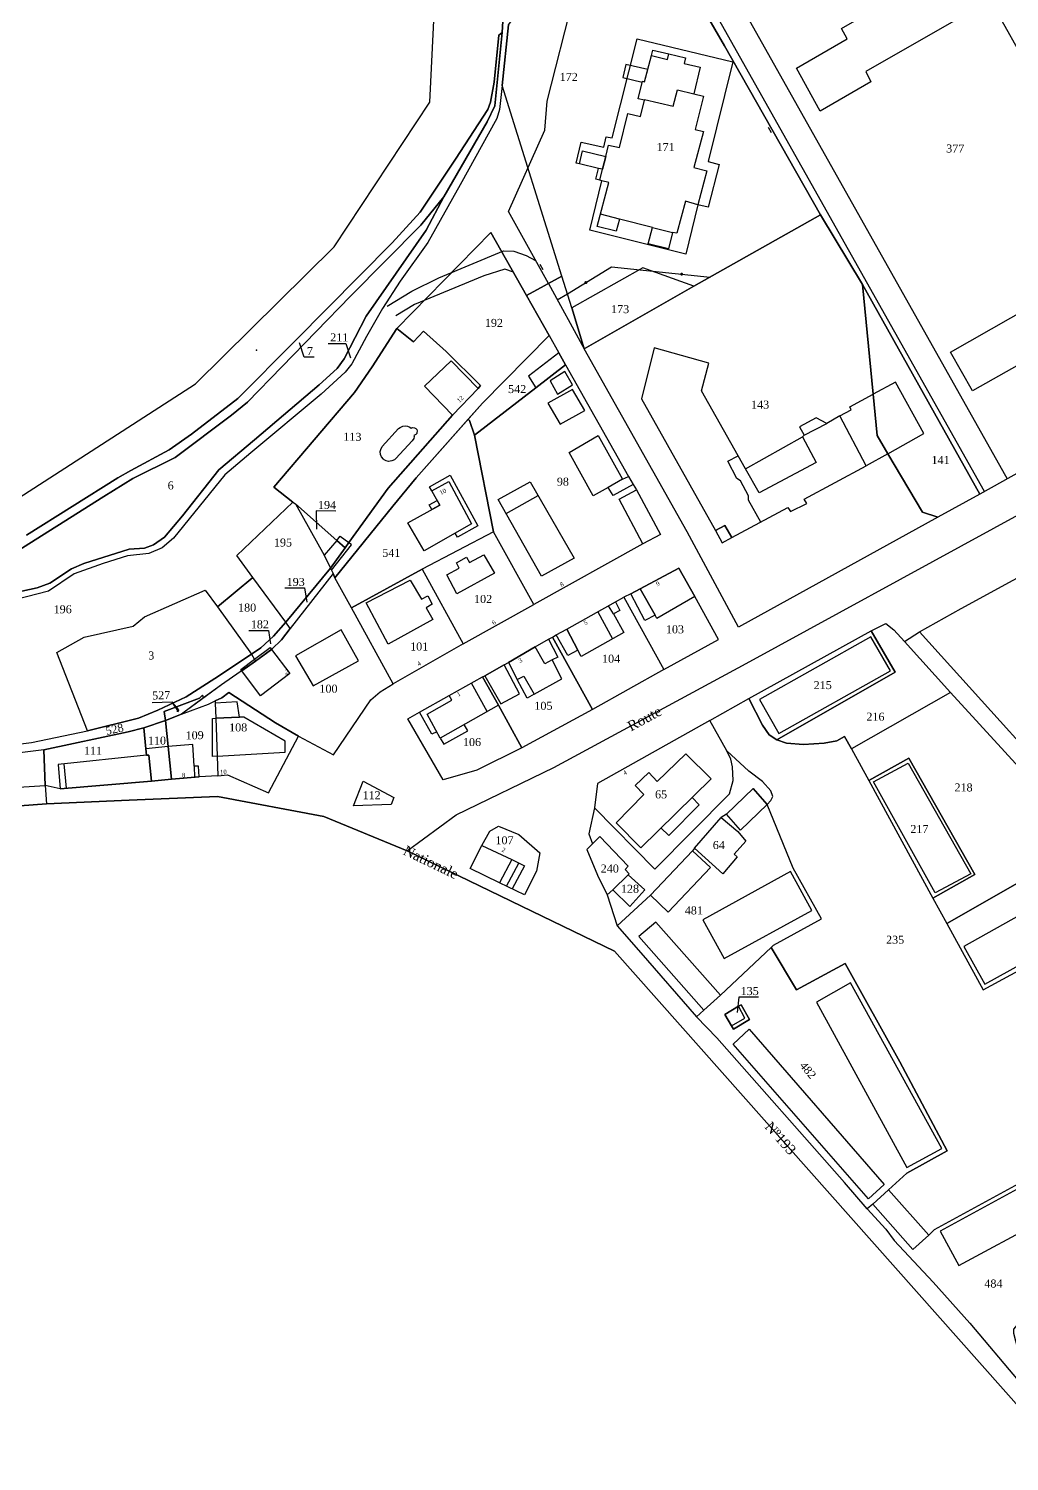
# Model space of a CAD drawing. Extents: x 1207496 to 1208323, y 6152740 to 6153721.
# Drawn here: x 1207629.3 to 1207874.5, y 6153068.9 to 6153427.1 of the extents above; entities that cross this region are included whole.
import ezdxf

# ---------------------------------------------------------------- set-up
doc = ezdxf.new("R2010")
doc.units = 0
doc.linetypes.add('CONTINU', pattern=[0])
doc.layers.get('0').update_dxf_attribs({"linetype": 'CONTINU'})
for name, color, linetype in [('1FLECHEFL', 7, 'CONTINU'), ('1LIEUDIT', 7, 'CONTINU'), ('1PARCELLE', 7, 'CONTINU'), ('1SECTION', 7, 'CONTINU'), ('1SUBDSECT', 7, 'CONTINU'), ('1TRONFLUV', 7, 'CONTINU'), ('1TROUPARCELLE', 7, 'CONTINU'), ('1ZONCOMM', 7, 'CONTINU'), ('3BATIDUR', 7, 'CONTINU'), ('3BATILEGER', 7, 'CONTINU'), ('3CHEMIN', 7, 'CONTINU'), ('3CLOTMI', 7, 'CONTINU'), ('3FISCLINE', 7, 'CONTINUOUS'), ('3FLECHEPAR', 7, 'CONTINU'), ('3MURNONMI', 7, 'CONTINU'), ('3NUMVOIE', 7, 'CONTINU'), ('3PARCELLETEX', 7, 'CONTINU'), ('3PISCINE', 7, 'CONTINUOUS'), ('3SENTIER', 7, 'CONTINU'), ('3ZONCOMMTEX', 7, 'CONTINU')]:
    doc.layers.add(name, color=color, linetype=linetype)
doc.styles.get("Standard").update_dxf_attribs({"font": 'Times New Roman'})

# ---------------------------------------------------------------- blocks, each defined once
blk = doc.blocks.new('FLECHRU1')
blk.add_point((0, 0))
blk = doc.blocks.new('MURNOMI')
blk.add_line((-0.75, 0.5), (0.75, 0.5))
blk = doc.blocks.new('CLOTMI')
at = {"const_width": 0.38}
blk.add_lwpolyline([(-0.19, 0, 1), (0.19, 0, 1)], format="xyb", close=True, dxfattribs=at)

msp = doc.modelspace()

# ---------------------------------------------------------------- linework, layer by layer
at = {"layer": '1LIEUDIT'}
for points in [[(1207625.41, 6153308.83), (1207671.05, 6153338.24), (1207705.73, 6153372.5), (1207729.61, 6153408.69), (1207735.05, 6153519.08)], [(1207798.49, 6153431.11), (1207803.28, 6153422.78), (1207827.27, 6153380.56), (1207795.65, 6153362.69), (1207768.19, 6153347.01), (1207765.14, 6153357.31), (1207762.63, 6153365.18), (1207753.81, 6153360.35), (1207759.49, 6153350.35), (1207742.75, 6153333.46), (1207726.24, 6153314.75), (1207720.41, 6153307.67), (1207705.89, 6153289.8), (1207705.41, 6153290.88), (1207694.7, 6153277.12), (1207692.55, 6153274.31), (1207690.13, 6153271.95), (1207686.06, 6153268.94), (1207677.49, 6153263.04), (1207667.5, 6153255.67), (1207663.51, 6153254.11), (1207658.13, 6153252.29), (1207654.2, 6153251.27), (1207633.1, 6153246.77), (1207633.44, 6153237.9), (1207633.79, 6153233.28), (1207562.71, 6153227.98)], [(1207798.49, 6153431.11), (1207803.28, 6153422.78), (1207827.27, 6153380.56), (1207795.65, 6153362.69), (1207768.19, 6153347.01), (1207765.14, 6153357.31), (1207762.63, 6153365.18), (1207753.81, 6153360.35), (1207759.49, 6153350.35), (1207742.75, 6153333.46), (1207726.24, 6153314.75), (1207720.41, 6153307.67), (1207705.89, 6153289.8), (1207705.41, 6153290.88), (1207694.7, 6153277.12), (1207692.55, 6153274.31), (1207690.13, 6153271.95), (1207686.06, 6153268.94), (1207677.49, 6153263.04), (1207667.5, 6153255.67), (1207663.51, 6153254.11), (1207658.13, 6153252.29), (1207654.2, 6153251.27), (1207633.1, 6153246.77), (1207633.44, 6153237.9), (1207633.79, 6153233.28), (1207654.48, 6153234.2), (1207676.51, 6153235.16), (1207703.09, 6153230.14), (1207723.94, 6153221.54), (1207775.81, 6153196.44), (1207878.24, 6153081.04)]]:
    msp.add_lwpolyline(points, dxfattribs=at)
at = {"layer": '1PARCELLE'}
for points in [[(1207801.03, 6153432.57), (1207871.32, 6153472.1), (1207874.55, 6153466.43), (1207915.5, 6153394.27), (1207940.05, 6153351.5), (1207928.91, 6153345.23), (1207927.25, 6153343.82), (1207916.49, 6153338.29), (1207867.15, 6153310.73), (1207837.82, 6153363.09), (1207827.27, 6153380.56), (1207803.28, 6153422.78), (1207798.49, 6153431.11), (1207801.03, 6153432.57)], [(1207762.63, 6153365.18), (1207747.68, 6153412.87), (1207749.28, 6153428.02), (1207759.25, 6153440.9), (1207781.05, 6153469.32), (1207801.03, 6153432.57), (1207798.49, 6153431.11), (1207803.28, 6153422.78), (1207827.27, 6153380.56), (1207795.65, 6153362.69), (1207782.89, 6153367.24), (1207765.14, 6153357.31), (1207762.63, 6153365.18)], [(1207781.49, 6153424.56), (1207805.35, 6153418.78), (1207799.23, 6153393.82), (1207801.99, 6153393.14), (1207799.24, 6153382.44), (1207796.63, 6153383.05), (1207793.61, 6153370.71), (1207769.61, 6153376.66), (1207772.6, 6153389.06), (1207772.13, 6153389.19), (1207771.1, 6153389.41), (1207771.77, 6153392.15), (1207767.05, 6153393.27), (1207766.24, 6153393.47), (1207767.5, 6153398.73), (1207773.11, 6153397.45), (1207773.75, 6153400), (1207775.19, 6153399.76), (1207781.49, 6153424.56)], [(1207795.65, 6153362.69), (1207827.27, 6153380.56), (1207837.82, 6153363.09), (1207840.46, 6153335.69), (1207841.45, 6153325.38), (1207844.17, 6153320.81), (1207852.8, 6153306.24), (1207856.62, 6153304.98), (1207806.81, 6153277.43), (1207793.95, 6153301.26), (1207768.19, 6153347.01), (1207795.65, 6153362.69)], [(1207704.76, 6153292.24), (1207705, 6153291.72), (1207705.41, 6153290.88), (1207705.89, 6153289.8), (1207720.41, 6153307.67), (1207726.24, 6153314.75), (1207739.21, 6153329.46), (1207742.75, 6153333.46), (1207759.49, 6153350.35), (1207753.81, 6153360.35), (1207744.89, 6153376.14), (1207721.35, 6153352.12), (1207725.54, 6153348.78), (1207728.03, 6153351.41), (1207733.69, 6153346.36), (1207742.29, 6153337.89), (1207741.68, 6153337.13), (1207735.33, 6153330.44), (1207719.2, 6153312.23), (1207709.34, 6153298.58), (1207708.42, 6153297.31), (1207704.76, 6153292.24)], [(1207795.65, 6153362.69), (1207782.89, 6153367.24), (1207765.14, 6153357.31), (1207768.19, 6153347.01), (1207795.65, 6153362.69)], [(1207837.82, 6153363.09), (1207867.15, 6153310.73), (1207856.62, 6153304.98), (1207852.8, 6153306.24), (1207844.17, 6153320.81), (1207841.45, 6153325.38), (1207840.46, 6153335.69), (1207837.82, 6153363.09)], [(1207695.39, 6153308.71), (1207696.05, 6153308.25), (1207706.35, 6153299.14), (1207708.42, 6153297.31), (1207709.34, 6153298.58), (1207719.2, 6153312.23), (1207735.33, 6153330.44), (1207741.68, 6153337.13), (1207742.29, 6153337.89), (1207733.69, 6153346.36), (1207728.03, 6153351.41), (1207725.54, 6153348.78), (1207721.35, 6153352.12), (1207715.23, 6153342.5), (1207710.75, 6153336.1), (1207690.63, 6153312.45), (1207695.39, 6153308.71)], [(1207739.21, 6153329.46), (1207742.75, 6153333.46), (1207759.49, 6153350.35), (1207761.89, 6153346.07), (1207763.56, 6153343.07), (1207756.14, 6153337.28), (1207740.81, 6153325.42), (1207739.58, 6153329.13), (1207739.21, 6153329.46)], [(1207745.54, 6153301.3), (1207740.81, 6153325.42), (1207756.14, 6153337.28), (1207763.56, 6153343.07), (1207779.3, 6153315.13), (1207780.46, 6153313.14), (1207781.27, 6153311.74), (1207787.31, 6153300.65), (1207782.86, 6153298.29), (1207755.59, 6153283.14), (1207745.54, 6153301.3)], [(1207705.89, 6153289.8), (1207720.41, 6153307.67), (1207726.24, 6153314.75), (1207739.21, 6153329.46), (1207739.58, 6153329.13), (1207740.81, 6153325.42), (1207745.54, 6153301.3), (1207727.74, 6153291.91), (1207710.04, 6153282.31), (1207705.89, 6153289.8)], [(1207693.62, 6153278.67), (1207685.34, 6153289.88), (1207681.38, 6153295.33), (1207695.39, 6153308.71), (1207696.05, 6153308.25), (1207703.2, 6153295.45), (1207704.76, 6153292.24), (1207693.62, 6153278.67)], [(1207696.05, 6153308.25), (1207703.2, 6153295.45), (1207704.76, 6153292.24), (1207708.42, 6153297.31), (1207706.35, 6153299.14), (1207696.05, 6153308.25)], [(1207963.66, 6153192.35), (1207940.11, 6153179.25), (1207897.83, 6153225.59), (1207852.02, 6153276.32), (1207862.48, 6153282.15), (1207902.42, 6153303.83), (1207903.43, 6153302.03), (1207904.96, 6153299.23), (1207912.05, 6153286.24), (1207917.33, 6153276.57), (1207922.45, 6153267.2), (1207926.67, 6153259.43), (1207930.84, 6153251.91), (1207945.23, 6153225.89), (1207963.66, 6153192.35)], [(1207745.54, 6153301.3), (1207727.74, 6153291.91), (1207737.96, 6153273.3), (1207755.59, 6153283.14), (1207745.54, 6153301.3)], [(1207686.06, 6153268.94), (1207677.49, 6153263.04), (1207673.04, 6153259.76), (1207667.5, 6153255.67), (1207674.3, 6153258.2), (1207675.94, 6153259), (1207677.62, 6153259.82), (1207679.4, 6153261.09), (1207691, 6153253.54), (1207696.75, 6153250.2), (1207705.57, 6153245.53), (1207714.91, 6153259.25), (1207717.18, 6153261.26), (1207720.42, 6153263.3), (1207710.04, 6153282.31), (1207705.89, 6153289.8), (1207705.41, 6153290.88), (1207694.7, 6153277.12), (1207692.55, 6153274.31), (1207690.13, 6153271.95), (1207686.06, 6153268.94)], [(1207693.62, 6153278.67), (1207685.34, 6153289.88), (1207676.51, 6153282.5), (1207685.04, 6153270.74), (1207687.4, 6153272.32), (1207690.57, 6153275.16), (1207693.62, 6153278.67)], [(1207693.62, 6153278.67), (1207704.76, 6153292.24), (1207705, 6153291.72), (1207705.41, 6153290.88), (1207694.7, 6153277.12), (1207693.62, 6153278.67)], [(1207710.04, 6153282.31), (1207727.74, 6153291.91), (1207737.96, 6153273.3), (1207720.42, 6153263.3), (1207710.04, 6153282.31)], [(1207778.16, 6153284.92), (1207788.1, 6153266.85), (1207801.8, 6153274.4), (1207795.91, 6153285.09), (1207791.91, 6153292.24), (1207782.21, 6153287.07), (1207779.84, 6153285.8), (1207778.16, 6153284.92)], [(1207644.04, 6153251.56), (1207636.35, 6153271.12), (1207643.2, 6153274.94), (1207655.44, 6153277.71), (1207658.29, 6153280.03), (1207673.48, 6153286.74), (1207676.51, 6153282.5), (1207685.04, 6153270.74), (1207675.88, 6153264.58), (1207668.69, 6153260.07), (1207661.62, 6153256.7), (1207656.76, 6153254.67), (1207644.04, 6153251.56)], [(1207770.32, 6153256.86), (1207760.31, 6153274.98), (1207761.23, 6153275.5), (1207763.87, 6153276.98), (1207776.01, 6153283.77), (1207778.16, 6153284.92), (1207788.1, 6153266.85), (1207770.32, 6153256.86)], [(1207693.62, 6153278.67), (1207690.57, 6153275.16), (1207687.4, 6153272.32), (1207685.04, 6153270.74), (1207686.06, 6153268.94), (1207690.13, 6153271.95), (1207692.55, 6153274.31), (1207694.7, 6153277.12), (1207693.62, 6153278.67)], [(1207752.64, 6153247.3), (1207746.75, 6153257.94), (1207742.83, 6153265.05), (1207743.4, 6153265.3), (1207748.2, 6153268.03), (1207749.25, 6153268.63), (1207755.96, 6153272.5), (1207759.28, 6153274.41), (1207760.31, 6153274.98), (1207770.32, 6153256.86), (1207752.64, 6153247.3)], [(1207839.97, 6153276.57), (1207846.01, 6153266.21), (1207816.4, 6153249.3), (1207814.49, 6153250.51), (1207812.8, 6153252.91), (1207809.38, 6153259.65), (1207839.97, 6153276.57)], [(1207859.77, 6153261.12), (1207835.04, 6153247.01), (1207833.29, 6153250.15), (1207831.37, 6153249.02), (1207828.21, 6153248.49), (1207823.08, 6153248.14), (1207818.83, 6153248.49), (1207816.4, 6153249.3), (1207846.01, 6153266.21), (1207839.97, 6153276.57), (1207843.61, 6153278.37), (1207845.61, 6153276.77), (1207848.34, 6153273.9), (1207859.77, 6153261.12)], [(1207974.03, 6153150.21), (1207962.9, 6153170.89), (1207946.92, 6153166.09), (1207936.14, 6153178.27), (1207909.16, 6153207.49), (1207894.22, 6153223.55), (1207859.77, 6153261.12), (1207848.34, 6153273.9), (1207852.02, 6153276.32), (1207897.83, 6153225.59), (1207940.11, 6153179.25), (1207944.34, 6153175), (1207946.65, 6153173.25), (1207948.81, 6153172.55), (1207950.31, 6153172.58), (1207962.42, 6153176.89), (1207971.65, 6153175.39), (1207993.67, 6153186.29), (1208017.52, 6153198.54), (1208030.05, 6153177.71), (1208013.26, 6153164.67), (1207996.27, 6153153.5), (1207977.3, 6153143.8), (1207974.03, 6153150.21)], [(1207577.23, 6153242.67), (1207582.37, 6153242.97), (1207607.03, 6153245.78), (1207630.01, 6153248.65), (1207644.04, 6153251.56), (1207656.76, 6153254.67), (1207661.62, 6153256.7), (1207668.69, 6153260.07), (1207675.88, 6153264.58), (1207685.04, 6153270.74), (1207686.06, 6153268.94), (1207677.49, 6153263.04), (1207673.04, 6153259.76), (1207672.77, 6153260.45), (1207672.02, 6153259.73), (1207663.19, 6153256.39), (1207663.51, 6153254.11), (1207658.13, 6153252.29), (1207654.2, 6153251.27), (1207633.1, 6153246.77), (1207609.07, 6153243.78), (1207585.35, 6153241.25), (1207577.26, 6153241.17), (1207577.23, 6153242.67)], [(1207752.64, 6153247.3), (1207741.39, 6153241.69), (1207732.99, 6153239.26), (1207724.12, 6153254.55), (1207727.04, 6153256.2), (1207734.46, 6153260.34), (1207742.83, 6153265.05), (1207746.75, 6153257.94), (1207752.64, 6153247.3)], [(1207696.75, 6153250.2), (1207691, 6153253.54), (1207679.4, 6153261.09), (1207677.62, 6153259.82), (1207675.94, 6153259), (1207675.96, 6153258.47), (1207676.09, 6153254.67), (1207676.41, 6153245.2), (1207676.58, 6153240.32), (1207679.02, 6153240.5), (1207689.25, 6153236.05), (1207696.75, 6153250.2)], [(1207858.89, 6153203.37), (1207894.22, 6153223.55), (1207859.77, 6153261.12), (1207835.04, 6153247.01), (1207839.35, 6153239.15), (1207849.4, 6153244.7), (1207865.91, 6153215.59), (1207855.42, 6153209.7), (1207858.89, 6153203.37)], [(1207673.04, 6153259.76), (1207667.5, 6153255.67), (1207663.51, 6153254.11), (1207663.19, 6153256.39), (1207672.02, 6153259.73), (1207672.77, 6153260.45), (1207673.04, 6153259.76)], [(1207663.51, 6153254.11), (1207667.5, 6153255.67), (1207674.3, 6153258.2), (1207675.94, 6153259), (1207675.96, 6153258.47), (1207676.09, 6153254.67), (1207676.41, 6153245.2), (1207676.58, 6153240.32), (1207671.91, 6153240.01), (1207664.99, 6153239.42), (1207664.16, 6153247.58), (1207663.51, 6153254.11)], [(1207658.13, 6153252.29), (1207663.51, 6153254.11), (1207664.16, 6153247.58), (1207664.99, 6153239.42), (1207660.02, 6153238.99), (1207659.38, 6153245.48), (1207658.77, 6153245.42), (1207658.63, 6153247.07), (1207658.13, 6153252.29)], [(1207803.87, 6153246.55), (1207799.62, 6153254.09), (1207771.57, 6153238.41), (1207770.8, 6153232.3), (1207785.89, 6153216.92), (1207804.57, 6153235.76), (1207805.49, 6153239.14), (1207805.32, 6153242.52), (1207804.87, 6153244.47), (1207803.87, 6153246.55)], [(1207633.44, 6153237.9), (1207633.1, 6153246.77), (1207654.2, 6153251.27), (1207658.13, 6153252.29), (1207658.63, 6153247.07), (1207658.77, 6153245.42), (1207659.38, 6153245.48), (1207660.02, 6153238.99), (1207637.21, 6153237.04), (1207633.44, 6153237.9)], [(1207855.42, 6153209.7), (1207865.91, 6153215.59), (1207849.4, 6153244.7), (1207839.35, 6153239.15), (1207855.42, 6153209.7)], [(1207719.92, 6153233.08), (1207710.57, 6153232.82), (1207712.99, 6153238.96), (1207720.62, 6153234.84), (1207719.92, 6153233.08)], [(1207814.93, 6153197.4), (1207815.56, 6153197.99), (1207827.54, 6153204.55), (1207820.45, 6153217.24), (1207813.97, 6153233.11), (1207810.49, 6153237.08), (1207803.83, 6153230.67), (1207802.5, 6153229.9), (1207806.67, 6153226.38), (1207808.65, 6153223.94), (1207805.75, 6153220.68), (1207806.5, 6153220), (1207802.86, 6153215.81), (1207795.83, 6153222.24), (1207795.27, 6153221.57), (1207784.76, 6153210.46), (1207776.47, 6153202.82), (1207782.36, 6153196.07), (1207796.27, 6153180.02), (1207798.17, 6153181.74), (1207802.26, 6153185.49), (1207814.93, 6153197.4)], [(1207802.5, 6153229.9), (1207806.67, 6153226.38), (1207808.65, 6153223.94), (1207805.75, 6153220.68), (1207806.5, 6153220), (1207802.86, 6153215.81), (1207795.83, 6153222.24), (1207802.5, 6153229.9)], [(1207747.01, 6153213.56), (1207739.74, 6153217.08), (1207742.62, 6153222.83), (1207744.61, 6153226.45), (1207746.78, 6153227.7), (1207751.85, 6153225.66), (1207757.12, 6153221.01), (1207756.28, 6153216.42), (1207753.28, 6153210.53), (1207747.01, 6153213.56)], [(1207775.35, 6153211.8), (1207779.21, 6153215.57), (1207779.46, 6153215.8), (1207778.44, 6153216.91), (1207779.17, 6153217.67), (1207772.13, 6153225.16), (1207768.88, 6153221.88), (1207771.52, 6153215.48), (1207773.96, 6153210.51), (1207775.35, 6153211.8)], [(1207858.89, 6153203.37), (1207867.97, 6153186.75), (1207881.81, 6153194.27), (1207882.72, 6153192.69), (1207909.16, 6153207.49), (1207894.22, 6153223.55), (1207858.89, 6153203.37)], [(1207775.35, 6153211.8), (1207779.64, 6153207.63), (1207783.35, 6153211.75), (1207779.21, 6153215.57), (1207775.35, 6153211.8)], [(1207833.3, 6153138.65), (1207801.35, 6153174.78), (1207796.27, 6153180.02), (1207798.17, 6153181.74), (1207802.26, 6153185.49), (1207814.93, 6153197.4), (1207821.3, 6153186.76), (1207833.5, 6153193.34), (1207847.13, 6153168.79), (1207858.99, 6153146.58), (1207848.89, 6153140.99), (1207844.33, 6153136.78), (1207840.36, 6153133.23), (1207839.01, 6153132.05), (1207833.3, 6153138.65)], [(1207806.82, 6153182.73), (1207803.38, 6153180.66), (1207805.09, 6153177.78), (1207805.57, 6153176.98), (1207809.55, 6153179.39), (1207807.43, 6153183.07), (1207806.82, 6153182.73)], [(1207907.84, 6153134.02), (1207898.83, 6153150.25), (1207855.76, 6153126.82), (1207854.37, 6153125.5), (1207850.43, 6153121.85), (1207840.36, 6153133.23), (1207839.01, 6153132.05), (1207843.61, 6153126.93), (1207845.69, 6153124.13), (1207855.5, 6153113.67), (1207864.64, 6153103.44), (1207876.69, 6153089.11), (1207879.46, 6153086.2), (1207875.61, 6153100.84), (1207875.65, 6153101.96), (1207879.35, 6153106.26), (1207901.01, 6153130.67), (1207903, 6153131.85), (1207906.11, 6153132.93), (1207907.84, 6153134.02)]]:
    msp.add_lwpolyline(points, close=True, dxfattribs=at)
for points in [[(1207627.58, 6153286.42), (1207631.44, 6153287.25), (1207634.59, 6153288.45), (1207640.05, 6153292.04), (1207643.11, 6153293.33), (1207654.43, 6153296.91), (1207658.27, 6153297.18), (1207660.53, 6153298), (1207663.26, 6153299.94), (1207667.79, 6153305.32), (1207676.87, 6153316.75), (1207685.8, 6153324.31), (1207701.92, 6153338.07), (1207706.42, 6153342.15), (1207708.23, 6153344.55), (1207713.7, 6153355.17), (1207728.67, 6153376.69), (1207733.08, 6153385.03), (1207743.99, 6153403.74), (1207745.88, 6153407.74), (1207747.67, 6153426.12), (1207747.94, 6153430.37)], [(1207628.74, 6153300.45), (1207651.65, 6153314.79), (1207654.89, 6153316.6), (1207664.44, 6153321.81), (1207670.01, 6153325.66), (1207681.6, 6153334.61), (1207695.9, 6153348.97), (1207720.18, 6153373.54), (1207727.22, 6153381.22), (1207736.08, 6153394.42), (1207744.11, 6153406.86), (1207744.78, 6153408.73), (1207745.74, 6153413.71), (1207746.87, 6153425.46), (1207747.67, 6153426.12), (1207747.67, 6153426.12), (1207745.88, 6153407.74), (1207743.99, 6153403.74), (1207733.08, 6153385.03), (1207727.33, 6153377.97), (1207709.82, 6153360.21), (1207684.06, 6153333.68), (1207680.07, 6153330.48), (1207665.91, 6153319.9), (1207655.4, 6153314.64), (1207648.11, 6153310.12), (1207612.75, 6153287.86)], [(1207749.28, 6153428.02), (1207747.68, 6153412.87), (1207747.01, 6153406.85), (1207746.36, 6153404.57), (1207737.21, 6153388.01), (1207729.16, 6153373.64), (1207722.17, 6153363.95), (1207717.79, 6153357.14), (1207713.78, 6153350.15), (1207710.1, 6153343.24), (1207708.47, 6153341.16), (1207702.45, 6153335.71), (1207684.87, 6153321.07), (1207678.38, 6153315.53), (1207665.49, 6153299.69), (1207662.7, 6153297.32), (1207659.4, 6153295.84), (1207654, 6153295.28), (1207647.95, 6153293.35), (1207640.66, 6153290.76), (1207634.27, 6153286.43), (1207620.28, 6153282.88)], [(1207607.03, 6153245.78), (1207630.01, 6153248.65), (1207644.04, 6153251.56), (1207636.35, 6153271.12), (1207643.2, 6153274.94), (1207655.44, 6153277.71), (1207658.29, 6153280.03), (1207673.48, 6153286.74), (1207676.51, 6153282.5), (1207685.34, 6153289.88), (1207685.34, 6153289.88), (1207681.38, 6153295.33), (1207695.39, 6153308.71), (1207690.63, 6153312.45), (1207710.75, 6153336.1), (1207715.23, 6153342.5), (1207721.35, 6153352.12), (1207744.89, 6153376.14), (1207753.81, 6153360.35), (1207762.63, 6153365.18), (1207747.68, 6153412.87), (1207747.01, 6153406.85), (1207746.36, 6153404.57), (1207737.21, 6153388.01), (1207729.16, 6153373.64), (1207722.17, 6153363.95), (1207717.79, 6153357.14), (1207713.78, 6153350.15), (1207710.1, 6153343.24), (1207708.47, 6153341.16), (1207702.45, 6153335.71), (1207684.87, 6153321.07), (1207678.38, 6153315.53), (1207665.49, 6153299.69), (1207662.7, 6153297.32), (1207659.4, 6153295.84), (1207654, 6153295.28), (1207647.95, 6153293.35), (1207640.66, 6153290.76), (1207634.27, 6153286.43), (1207620.28, 6153282.88)], [(1207612.75, 6153287.86), (1207648.11, 6153310.12), (1207655.4, 6153314.64), (1207665.91, 6153319.9), (1207680.07, 6153330.48), (1207684.06, 6153333.68), (1207709.82, 6153360.21), (1207727.33, 6153377.97), (1207733.08, 6153385.03), (1207733.08, 6153385.03), (1207728.67, 6153376.69), (1207713.7, 6153355.17), (1207708.23, 6153344.55), (1207706.42, 6153342.15), (1207701.92, 6153338.07), (1207685.8, 6153324.31), (1207676.87, 6153316.75), (1207667.79, 6153305.32), (1207663.26, 6153299.94), (1207660.53, 6153298), (1207658.27, 6153297.18), (1207654.43, 6153296.91), (1207643.11, 6153293.33), (1207640.05, 6153292.04), (1207634.59, 6153288.45), (1207631.44, 6153287.25), (1207627.58, 6153286.42)], [(1207898.83, 6153150.25), (1207855.76, 6153126.82), (1207854.37, 6153125.5), (1207850.43, 6153121.85), (1207840.36, 6153133.23), (1207844.33, 6153136.78), (1207848.89, 6153140.99), (1207858.99, 6153146.58), (1207847.13, 6153168.79), (1207833.5, 6153193.34), (1207821.3, 6153186.76), (1207814.93, 6153197.4), (1207815.56, 6153197.99), (1207827.54, 6153204.55), (1207820.45, 6153217.24), (1207813.97, 6153233.11), (1207814.85, 6153234.15), (1207815.37, 6153235.14), (1207814.85, 6153236.55), (1207812.81, 6153238.87), (1207809.41, 6153241.47), (1207803.87, 6153246.55), (1207799.62, 6153254.09), (1207809.38, 6153259.65), (1207812.8, 6153252.91), (1207814.49, 6153250.51), (1207816.4, 6153249.3), (1207818.83, 6153248.49), (1207823.08, 6153248.14), (1207828.21, 6153248.49), (1207831.37, 6153249.02), (1207833.29, 6153250.15), (1207835.04, 6153247.01), (1207839.35, 6153239.15), (1207855.42, 6153209.7), (1207858.89, 6153203.37), (1207858.89, 6153203.37), (1207867.97, 6153186.75), (1207881.81, 6153194.27)], [(1207621.29, 6153237.12), (1207633.44, 6153237.9), (1207633.1, 6153246.77), (1207609.07, 6153243.78)]]:
    msp.add_lwpolyline(points, dxfattribs=at)
at = {"layer": '1SECTION'}
msp.add_lwpolyline([(1207878.24, 6153081.04), (1207775.81, 6153196.44), (1207723.94, 6153221.54), (1207703.09, 6153230.14), (1207676.51, 6153235.16), (1207654.48, 6153234.2), (1207633.79, 6153233.28), (1207562.71, 6153227.98), (1207543.34, 6153212.99), (1207522.76, 6153197.23), (1207510.27, 6153210.9), (1207500.24, 6153220.84), (1207495.5, 6153225.64), (1207497.33, 6153228.06), (1207532.13, 6153272.88), (1207570.35, 6153294), (1207625.41, 6153308.83), (1207671.05, 6153338.24), (1207705.73, 6153372.5), (1207729.61, 6153408.69), (1207735.05, 6153519.08)], dxfattribs=at)
at = {"layer": '1SUBDSECT'}
msp.add_lwpolyline([(1207878.24, 6153081.04), (1207775.81, 6153196.44), (1207723.94, 6153221.54), (1207703.09, 6153230.14), (1207676.51, 6153235.16), (1207654.48, 6153234.2), (1207633.79, 6153233.28), (1207562.71, 6153227.98), (1207543.34, 6153212.99), (1207522.76, 6153197.23), (1207510.27, 6153210.9), (1207500.24, 6153220.84), (1207495.5, 6153225.64), (1207497.33, 6153228.06), (1207532.13, 6153272.88), (1207570.35, 6153294), (1207625.41, 6153308.83), (1207671.05, 6153338.24), (1207705.73, 6153372.5), (1207729.61, 6153408.69), (1207735.05, 6153519.08)], dxfattribs=at)
at = {"layer": '1TRONFLUV'}
for points in [[(1207625.41, 6153308.83), (1207671.05, 6153338.24), (1207705.73, 6153372.5), (1207729.61, 6153408.69), (1207735.05, 6153519.08)], [(1207747.94, 6153430.37), (1207747.67, 6153426.12), (1207746.87, 6153425.46), (1207745.74, 6153413.71), (1207744.78, 6153408.73), (1207744.11, 6153406.86), (1207736.08, 6153394.42), (1207727.22, 6153381.22), (1207720.18, 6153373.54), (1207695.9, 6153348.97), (1207681.6, 6153334.61), (1207670.01, 6153325.66), (1207664.44, 6153321.81), (1207654.89, 6153316.6), (1207651.65, 6153314.79), (1207628.74, 6153300.45)]]:
    msp.add_lwpolyline(points, dxfattribs=at)
at = {"layer": '1TROUPARCELLE'}
for points in [[(1207769.61, 6153376.66), (1207772.6, 6153389.06), (1207772.13, 6153389.19), (1207771.1, 6153389.41), (1207771.77, 6153392.15), (1207767.05, 6153393.27), (1207766.24, 6153393.47), (1207767.5, 6153398.73), (1207773.11, 6153397.45), (1207773.75, 6153400), (1207775.19, 6153399.76), (1207781.49, 6153424.56), (1207805.35, 6153418.78), (1207799.23, 6153393.82), (1207801.99, 6153393.14), (1207799.24, 6153382.44), (1207796.63, 6153383.05), (1207793.61, 6153370.71), (1207769.61, 6153376.66)], [(1207805.09, 6153177.78), (1207803.38, 6153180.66), (1207806.82, 6153182.73), (1207807.43, 6153183.07), (1207809.55, 6153179.39), (1207805.57, 6153176.98), (1207805.09, 6153177.78)]]:
    msp.add_lwpolyline(points, close=True, dxfattribs=at)
at = {"layer": '1ZONCOMM'}
for points in [[(1207723.94, 6153221.54), (1207736.24, 6153230.5), (1207760.65, 6153242.37), (1207808.7, 6153268.35), (1208056.45, 6153403.71), (1208086.57, 6153428.3), (1208094.53, 6153460.92), (1208097.83, 6153489.62), (1208092.53, 6153550.6), (1208070.19, 6153562.95), (1208045.87, 6153604.29), (1208038.85, 6153631.72), (1208039.44, 6153653.71), (1208049.25, 6153670.8), (1208067.58, 6153679.99)], [(1207723.94, 6153221.54), (1207736.24, 6153230.5), (1207760.65, 6153242.37), (1207808.7, 6153268.35), (1208056.45, 6153403.71), (1208086.57, 6153428.3), (1208094.53, 6153460.92), (1208097.83, 6153489.62), (1208092.53, 6153550.6), (1208070.19, 6153562.95), (1208045.87, 6153604.29), (1208038.85, 6153631.72), (1208039.44, 6153653.71), (1208049.25, 6153670.8), (1208067.58, 6153679.99)], [(1207723.94, 6153221.54), (1207736.24, 6153230.5), (1207760.65, 6153242.37), (1207808.7, 6153268.35), (1208056.45, 6153403.71), (1208086.57, 6153428.3), (1208094.53, 6153460.92), (1208097.83, 6153489.62), (1208092.53, 6153550.6), (1208070.19, 6153562.95), (1208045.87, 6153604.29), (1208038.85, 6153631.72), (1208039.44, 6153653.71), (1208049.25, 6153670.8), (1208067.58, 6153679.99)], [(1207495.5, 6153225.64), (1207500.24, 6153220.84), (1207510.27, 6153210.9), (1207522.76, 6153197.23), (1207543.34, 6153212.99), (1207562.71, 6153227.98), (1207633.79, 6153233.28), (1207654.48, 6153234.2), (1207676.51, 6153235.16), (1207703.09, 6153230.14), (1207723.94, 6153221.54), (1207775.81, 6153196.44), (1207878.24, 6153081.04), (1207892.07, 6153071.29), (1207927.74, 6153071.06), (1207999.79, 6153081.63), (1208027.53, 6153080.37), (1208059.73, 6153075.78), (1208082.8, 6153068.65)], [(1207495.5, 6153225.64), (1207500.24, 6153220.84), (1207510.27, 6153210.9), (1207522.76, 6153197.23), (1207543.34, 6153212.99), (1207562.71, 6153227.98), (1207633.79, 6153233.28), (1207654.48, 6153234.2), (1207676.51, 6153235.16), (1207703.09, 6153230.14), (1207723.94, 6153221.54), (1207775.81, 6153196.44), (1207878.24, 6153081.04), (1207892.07, 6153071.29), (1207927.74, 6153071.06), (1207999.79, 6153081.63), (1208027.53, 6153080.37), (1208059.73, 6153075.78), (1208082.8, 6153068.65)], [(1207495.5, 6153225.64), (1207500.24, 6153220.84), (1207510.27, 6153210.9), (1207522.76, 6153197.23), (1207543.34, 6153212.99), (1207562.71, 6153227.98), (1207633.79, 6153233.28), (1207654.48, 6153234.2), (1207676.51, 6153235.16), (1207703.09, 6153230.14), (1207723.94, 6153221.54), (1207775.81, 6153196.44), (1207878.24, 6153081.04), (1207892.07, 6153071.29), (1207927.74, 6153071.06), (1207999.79, 6153081.63), (1208027.53, 6153080.37), (1208059.73, 6153075.78), (1208082.8, 6153068.65)], [(1207495.5, 6153225.64), (1207500.24, 6153220.84), (1207510.27, 6153210.9), (1207522.76, 6153197.23), (1207543.34, 6153212.99), (1207562.71, 6153227.98), (1207633.79, 6153233.28), (1207654.48, 6153234.2), (1207676.51, 6153235.16), (1207703.09, 6153230.14), (1207723.94, 6153221.54), (1207775.81, 6153196.44), (1207878.24, 6153081.04), (1207892.07, 6153071.29), (1207927.74, 6153071.06), (1207999.79, 6153081.63), (1208027.53, 6153080.37), (1208059.73, 6153075.78), (1208082.8, 6153068.65)], [(1207495.5, 6153225.64), (1207500.24, 6153220.84), (1207510.27, 6153210.9), (1207522.76, 6153197.23), (1207543.34, 6153212.99), (1207562.71, 6153227.98), (1207633.79, 6153233.28), (1207654.48, 6153234.2), (1207676.51, 6153235.16), (1207703.09, 6153230.14), (1207723.94, 6153221.54), (1207775.81, 6153196.44), (1207878.24, 6153081.04), (1207892.07, 6153071.29), (1207927.74, 6153071.06), (1207999.79, 6153081.63), (1208027.53, 6153080.37), (1208059.73, 6153075.78), (1208082.8, 6153068.65)], [(1207495.5, 6153225.64), (1207500.24, 6153220.84), (1207510.27, 6153210.9), (1207522.76, 6153197.23), (1207543.34, 6153212.99), (1207562.71, 6153227.98), (1207633.79, 6153233.28), (1207654.48, 6153234.2), (1207676.51, 6153235.16), (1207703.09, 6153230.14), (1207723.94, 6153221.54), (1207775.81, 6153196.44), (1207878.24, 6153081.04), (1207892.07, 6153071.29), (1207927.74, 6153071.06), (1207999.79, 6153081.63), (1208027.53, 6153080.37), (1208059.73, 6153075.78), (1208082.8, 6153068.65)]]:
    msp.add_lwpolyline(points, dxfattribs=at)
at = {"layer": '3BATIDUR'}
for points in [[(1207821.32, 6153417.19), (1207833.93, 6153424.54), (1207832.58, 6153427.14), (1207857.41, 6153441.4), (1207863.56, 6153430.62), (1207838.6, 6153416.36), (1207839.92, 6153413.78), (1207827.26, 6153406.48), (1207821.32, 6153417.19)], [(1207870.81, 6153432.32), (1207881.51, 6153438.49), (1207890.08, 6153423.44), (1207888.7, 6153422.69), (1207905.81, 6153392.56), (1207907.03, 6153393.25), (1207915.68, 6153377.93), (1207907.63, 6153373.42), (1207913.33, 6153363.63), (1207865.29, 6153336.5), (1207859.78, 6153346.17), (1207905.07, 6153371.95), (1207896.28, 6153387.36), (1207894.94, 6153386.65), (1207877.77, 6153416.6), (1207879.21, 6153417.39), (1207870.81, 6153432.32)], [(1207772.81, 6153391.91), (1207773.6, 6153395.09), (1207774.31, 6153397.97), (1207777.05, 6153397.32), (1207779.12, 6153405.85), (1207782.26, 6153405.07), (1207783.27, 6153409.18), (1207781.7, 6153409.56), (1207782.76, 6153413.92), (1207783.33, 6153413.8), (1207785.06, 6153420.35), (1207789.02, 6153419.39), (1207789.37, 6153420.79), (1207793.55, 6153419.76), (1207793.24, 6153418.4), (1207797.24, 6153417.42), (1207795.62, 6153410.76), (1207798.07, 6153410.18), (1207795.98, 6153401.85), (1207798.03, 6153401.38), (1207795.65, 6153392.4), (1207798.85, 6153391.54), (1207796.63, 6153383.05), (1207793.54, 6153383.97), (1207791.4, 6153375.93), (1207790.28, 6153376.12), (1207789.27, 6153372.05), (1207784.23, 6153373.29), (1207785.32, 6153377.4), (1207777.07, 6153379.45), (1207776.21, 6153376.46), (1207771.44, 6153377.62), (1207774.36, 6153388.63), (1207772.6, 6153389.06), (1207772.13, 6153389.19), (1207772.81, 6153391.91)], [(1207805.16, 6153299.85), (1207819.17, 6153307.34), (1207819.78, 6153306.37), (1207823.87, 6153308.4), (1207823.25, 6153309.48), (1207838.76, 6153317.76), (1207832.13, 6153330.24), (1207828.85, 6153328.39), (1207826.24, 6153329.82), (1207822.05, 6153327.54), (1207823.19, 6153325.43), (1207822.81, 6153325), (1207826.26, 6153318.64), (1207811.93, 6153311), (1207808.51, 6153317.07), (1207797.53, 6153336.55), (1207799.34, 6153343.44), (1207785.72, 6153347.29), (1207782.53, 6153334.5), (1207801.02, 6153301.63), (1207803.37, 6153302.88), (1207805.16, 6153299.85)], [(1207735.33, 6153330.44), (1207741.68, 6153337.13), (1207734.98, 6153344.04), (1207728.28, 6153337.73), (1207735.33, 6153330.44)], [(1207756.14, 6153337.28), (1207763.56, 6153343.07), (1207761.89, 6153346.07), (1207754.29, 6153340.23), (1207756.14, 6153337.28)], [(1207759.69, 6153339.05), (1207761.54, 6153335.66), (1207765.3, 6153338), (1207763.41, 6153341.36), (1207759.69, 6153339.05)], [(1207840.46, 6153335.69), (1207841.45, 6153325.38), (1207844.17, 6153320.81), (1207853.13, 6153325.87), (1207846.06, 6153338.71), (1207840.46, 6153335.69)], [(1207838.76, 6153317.76), (1207832.13, 6153330.24), (1207834.94, 6153331.8), (1207834.62, 6153332.55), (1207840.46, 6153335.69), (1207841.45, 6153325.38), (1207844.17, 6153320.81), (1207838.76, 6153317.76)], [(1207779.3, 6153315.13), (1207780.46, 6153313.14), (1207775.49, 6153310.35), (1207774.19, 6153312.4), (1207770.45, 6153310.24), (1207764.45, 6153321.15), (1207771.74, 6153325.35), (1207777.82, 6153314.41), (1207779.3, 6153315.13)], [(1207822.81, 6153325), (1207826.26, 6153318.64), (1207811.93, 6153311), (1207808.51, 6153317.07), (1207822.81, 6153325)], [(1207724.11, 6153303.54), (1207732.15, 6153307.94), (1207730.1, 6153311.52), (1207734.36, 6153313.88), (1207740.01, 6153303.31), (1207728.23, 6153296.55), (1207724.11, 6153303.54)], [(1207746.71, 6153309.36), (1207754.73, 6153313.78), (1207765.72, 6153294.67), (1207757.55, 6153290.21), (1207746.71, 6153309.36)], [(1207706.35, 6153299.14), (1207707.22, 6153300.16), (1207709.34, 6153298.58), (1207708.42, 6153297.31), (1207706.35, 6153299.14)], [(1207706.35, 6153299.14), (1207703.2, 6153295.45), (1207704.76, 6153292.24), (1207708.42, 6153297.31), (1207706.35, 6153299.14)], [(1207705, 6153291.72), (1207710.06, 6153298.05), (1207709.34, 6153298.58), (1207708.42, 6153297.31), (1207704.76, 6153292.24), (1207705, 6153291.72)], [(1207733.83, 6153290.51), (1207736.97, 6153292.19), (1207736.28, 6153293.57), (1207738.82, 6153294.94), (1207739.58, 6153293.63), (1207743.14, 6153295.52), (1207745.75, 6153290.95), (1207736.36, 6153285.79), (1207733.83, 6153290.51)], [(1207713.72, 6153283.5), (1207724.73, 6153289.24), (1207727.54, 6153284.42), (1207729.09, 6153285.27), (1207730.23, 6153283.17), (1207728.7, 6153282.31), (1207730.34, 6153279.33), (1207719.21, 6153273.17), (1207713.72, 6153283.5)], [(1207785.95, 6153280.42), (1207782.21, 6153287.07), (1207791.91, 6153292.24), (1207795.91, 6153285.09), (1207786.42, 6153279.59), (1207785.95, 6153280.42)], [(1207766.65, 6153271.68), (1207763.87, 6153276.98), (1207776.01, 6153283.77), (1207777.09, 6153281.65), (1207775.55, 6153280.75), (1207778.13, 6153276.13), (1207767.47, 6153270.13), (1207766.65, 6153271.68)], [(1207696.01, 6153270.27), (1207700.48, 6153262.77), (1207711.8, 6153269.04), (1207707.46, 6153276.76), (1207696.01, 6153270.27)], [(1207812.01, 6153259.4), (1207816.88, 6153250.89), (1207844.78, 6153266.53), (1207839.85, 6153275.05), (1207812.01, 6153259.4)], [(1207682.58, 6153266.56), (1207686.06, 6153268.94), (1207690.06, 6153271.9), (1207694.64, 6153265.83), (1207687.31, 6153260.28), (1207682.58, 6153266.56)], [(1207686.06, 6153268.94), (1207685.79, 6153269.41), (1207689.72, 6153272.36), (1207690.06, 6153271.9), (1207686.06, 6153268.94)], [(1207755.67, 6153260.68), (1207762.61, 6153264.54), (1207760.21, 6153269.26), (1207758.37, 6153268.29), (1207755.96, 6153272.5), (1207749.25, 6153268.63), (1207751.49, 6153264.39), (1207753.1, 6153265.24), (1207755.67, 6153260.68)], [(1207682.37, 6153266.84), (1207685.79, 6153269.41), (1207686.06, 6153268.94), (1207682.58, 6153266.56), (1207682.37, 6153266.84)], [(1207748.2, 6153268.03), (1207743.4, 6153265.3), (1207747.41, 6153258.25), (1207752.03, 6153260.75), (1207748.2, 6153268.03)], [(1207746.75, 6153257.94), (1207732.23, 6153249.74), (1207728.94, 6153255.73), (1207735.09, 6153259.2), (1207734.46, 6153260.34), (1207742.83, 6153265.05), (1207746.75, 6153257.94)], [(1207675.3, 6153254.64), (1207676.09, 6153254.67), (1207676.41, 6153245.2), (1207675.24, 6153245.13), (1207675.3, 6153254.64)], [(1207682.01, 6153254.93), (1207676.09, 6153254.67), (1207676.41, 6153245.2), (1207693.46, 6153246.2), (1207693.43, 6153248.91), (1207683.15, 6153254.97), (1207682.01, 6153254.93)], [(1207664.16, 6153247.58), (1207658.63, 6153247.07), (1207658.77, 6153245.42), (1207659.38, 6153245.48), (1207660.02, 6153238.99), (1207664.99, 6153239.42), (1207664.16, 6153247.58)], [(1207664.16, 6153247.58), (1207664.99, 6153239.42), (1207671.91, 6153240.01), (1207671.79, 6153242.68), (1207670.7, 6153242.69), (1207670.33, 6153248.15), (1207664.16, 6153247.58)], [(1207658.77, 6153245.42), (1207636.69, 6153243.15), (1207637.21, 6153237.04), (1207660.02, 6153238.99), (1207659.38, 6153245.48), (1207658.77, 6153245.42)], [(1207776.23, 6153228.56), (1207783.09, 6153235.58), (1207780.97, 6153237.85), (1207784.37, 6153241.12), (1207786.43, 6153238.89), (1207793.61, 6153245.78), (1207799.93, 6153239.51), (1207782.35, 6153222.3), (1207776.23, 6153228.56)], [(1207840.55, 6153238.77), (1207849.24, 6153243.46), (1207864.85, 6153215.82), (1207855.98, 6153211.04), (1207840.55, 6153238.77)], [(1207803.83, 6153230.67), (1207810.49, 6153237.08), (1207813.97, 6153233.11), (1207807.26, 6153226.71), (1207803.83, 6153230.67)], [(1207795.83, 6153222.24), (1207802.5, 6153229.9), (1207806.67, 6153226.38), (1207808.65, 6153223.94), (1207805.75, 6153220.68), (1207806.5, 6153220), (1207802.86, 6153215.81), (1207795.83, 6153222.24)], [(1207747.01, 6153213.56), (1207739.74, 6153217.08), (1207742.62, 6153222.83), (1207750.12, 6153219.36), (1207747.01, 6153213.56)], [(1207784.76, 6153210.46), (1207795.27, 6153221.57), (1207799.82, 6153217.38), (1207789.23, 6153206.19), (1207784.76, 6153210.46)], [(1207775.35, 6153211.8), (1207779.64, 6153207.63), (1207783.35, 6153211.75), (1207779.21, 6153215.57), (1207775.35, 6153211.8)], [(1207797.85, 6153204.31), (1207803.18, 6153194.58), (1207825.12, 6153206.65), (1207819.82, 6153216.41), (1207797.85, 6153204.31)], [(1207863.15, 6153197.64), (1207868.36, 6153188.21), (1207890.56, 6153200.47), (1207885.31, 6153210), (1207863.15, 6153197.64)], [(1207798.17, 6153181.74), (1207802.26, 6153185.49), (1207786.16, 6153203.72), (1207781.9, 6153200.14), (1207798.17, 6153181.74)], [(1207848.88, 6153142.36), (1207857.62, 6153147.11), (1207834.83, 6153188.56), (1207826.29, 6153183.67), (1207848.88, 6153142.36)], [(1207806.82, 6153182.73), (1207803.38, 6153180.66), (1207805.09, 6153177.78), (1207808.38, 6153179.7), (1207806.82, 6153182.73)], [(1207805.5, 6153173.18), (1207809.44, 6153176.98), (1207843.23, 6153138.1), (1207839.28, 6153134.53), (1207805.5, 6153173.18)], [(1207857.2, 6153126.5), (1207861.86, 6153117.85), (1207903.38, 6153140.17), (1207898.46, 6153148.93), (1207857.2, 6153126.5)], [(1207854.37, 6153125.5), (1207850.43, 6153121.85), (1207840.36, 6153133.23), (1207844.33, 6153136.78), (1207854.37, 6153125.5)]]:
    msp.add_lwpolyline(points, close=True, dxfattribs=at)
at = {"layer": '3BATILEGER'}
for points in [[(1207777.84, 6153414.89), (1207782.71, 6153413.72), (1207782.76, 6153413.92), (1207783.33, 6153413.8), (1207784.13, 6153416.83), (1207778.62, 6153418.15), (1207777.84, 6153414.89)], [(1207773.6, 6153395.09), (1207772.81, 6153391.91), (1207771.77, 6153392.15), (1207767.05, 6153393.27), (1207767.81, 6153396.54), (1207773.6, 6153395.09)], [(1207759.16, 6153333.43), (1207762.22, 6153328.16), (1207768.4, 6153331.64), (1207765.3, 6153336.9), (1207759.16, 6153333.43)], [(1207781.27, 6153311.74), (1207787.31, 6153300.65), (1207782.86, 6153298.29), (1207776.99, 6153309.42), (1207781.27, 6153311.74)], [(1207731.48, 6153309.11), (1207732.15, 6153307.94), (1207730.11, 6153306.83), (1207729.45, 6153308), (1207731.48, 6153309.11)], [(1207801.02, 6153301.63), (1207802.74, 6153298.56), (1207805.16, 6153299.85), (1207803.37, 6153302.88), (1207801.02, 6153301.63)], [(1207785.95, 6153280.42), (1207783.41, 6153279.09), (1207779.84, 6153285.8), (1207782.21, 6153287.07), (1207785.95, 6153280.42)], [(1207766.65, 6153271.68), (1207764.1, 6153270.38), (1207761.23, 6153275.5), (1207763.87, 6153276.98), (1207766.65, 6153271.68)], [(1207760.21, 6153269.26), (1207758.37, 6153268.29), (1207755.96, 6153272.5), (1207759.28, 6153274.41), (1207761.6, 6153269.99), (1207760.21, 6153269.26)], [(1207755.67, 6153260.68), (1207753.94, 6153259.73), (1207751.49, 6153264.39), (1207753.1, 6153265.24), (1207755.67, 6153260.68)], [(1207682.01, 6153254.93), (1207681.43, 6153258.78), (1207675.96, 6153258.47), (1207676.09, 6153254.67), (1207682.01, 6153254.93)]]:
    msp.add_lwpolyline(points, close=True, dxfattribs=at)
at = {"layer": '3CHEMIN'}
for points in [[(1207780.42, 6153480.19), (1207785.66, 6153471.26), (1207806.04, 6153435.38), (1207873.95, 6153314.53)], [(1207868.33, 6153311.39), (1207800.31, 6153432.15), (1207775.11, 6153476.1)], [(1207759.26, 6153363.34), (1207749.25, 6153381.34), (1207758.35, 6153401.7), (1207758.98, 6153408.98), (1207765.53, 6153434.88), (1207775.33, 6153472.74), (1207798.75, 6153431.27)], [(1207718.97, 6153357.68), (1207725.14, 6153361.48), (1207731.9, 6153364.78), (1207748.08, 6153371.5), (1207750.61, 6153371.44), (1207753.73, 6153370.36), (1207756.05, 6153369.11)], [(1207750.52, 6153366.16), (1207748.39, 6153366.97), (1207743.16, 6153365.29), (1207725.82, 6153358.11), (1207721.11, 6153355.25)], [(1207764.04, 6153360.79), (1207775.06, 6153367.49), (1207799.68, 6153364.97)]]:
    msp.add_lwpolyline(points, dxfattribs=at)
at = {"layer": '3FISCLINE'}
for points in [[(1207785.06, 6153420.35), (1207785.34, 6153421.67), (1207789.37, 6153420.79)], [(1207783.27, 6153409.18), (1207783.3, 6153409.39), (1207790.47, 6153407.71), (1207791.51, 6153411.81), (1207795.62, 6153410.76)], [(1207777.07, 6153379.45), (1207772.26, 6153380.7)], [(1207785.32, 6153377.4), (1207790.28, 6153376.12)], [(1207823.19, 6153325.43), (1207828.85, 6153328.39)], [(1207812.4, 6153303.72), (1207809.32, 6153309.19), (1207809.33, 6153310.27), (1207807.26, 6153313.99), (1207806.37, 6153314.65), (1207804.16, 6153318.94), (1207806.7, 6153320.28)], [(1207730.1, 6153311.52), (1207729.5, 6153312.52), (1207734.73, 6153315.48), (1207741.59, 6153302.76), (1207736.54, 6153299.96), (1207735.92, 6153300.96)], [(1207777.82, 6153314.41), (1207774.19, 6153312.4)], [(1207748.67, 6153305.9), (1207756.71, 6153310.35)], [(1207775.55, 6153280.75), (1207774.26, 6153282.8)], [(1207771.6, 6153281.3), (1207775.27, 6153274.52)], [(1207743.94, 6153256.36), (1207740.05, 6153263.48)], [(1207731.38, 6153251.3), (1207730.14, 6153250.69), (1207727.04, 6153256.2)], [(1207732.23, 6153249.74), (1207733.1, 6153248.2), (1207739.11, 6153251.51), (1207738.21, 6153253.13)], [(1207638.11, 6153243.3), (1207638.68, 6153237.17)], [(1207670.7, 6153242.69), (1207670.82, 6153239.91)], [(1207787.42, 6153227.26), (1207789.34, 6153225.33), (1207796.95, 6153233.03), (1207795.18, 6153234.85)], [(1207748.77, 6153212.7), (1207751.91, 6153218.46)], [(1207750.12, 6153219.36), (1207753.29, 6153217.76), (1207750.22, 6153212)]]:
    msp.add_lwpolyline(points, dxfattribs=at)
at = {"layer": '3FLECHEPAR'}
for points in [[(1207700.72, 6153344.96), (1207698.19, 6153344.96), (1207697.01, 6153348.54)], [(1207704.23, 6153348.39), (1207708.58, 6153348.38), (1207709.76, 6153344.74)], [(1207706.08, 6153306.49), (1207701.19, 6153306.5), (1207701.25, 6153301.92)], [(1207693.36, 6153287.26), (1207698.26, 6153287.25), (1207698.88, 6153283.73)], [(1207684.4, 6153276.65), (1207689.29, 6153276.64), (1207689.78, 6153273.25)], [(1207666.35, 6153256.46), (1207666.74, 6153256.38), (1207665.22, 6153258.73), (1207666.73, 6153256.38), (1207666.82, 6153256.76), (1207665.22, 6153258.73), (1207660.21, 6153258.56)], [(1207811.77, 6153184.98), (1207806.87, 6153184.98), (1207806.43, 6153181.16)]]:
    msp.add_lwpolyline(points, dxfattribs=at)
at = {"layer": '3PISCINE'}
msp.add_lwpolyline([(1207724.94, 6153327.2), (1207725.3, 6153327.35), (1207725.81, 6153327.31), (1207726.1, 6153327.13), (1207726.33, 6153326.87), (1207726.45, 6153326.55), (1207726.41, 6153326.04), (1207726.33, 6153325.88), (1207726.11, 6153325.62), (1207725.82, 6153325.45), (1207725.65, 6153325.4), (1207725.7, 6153325.12), (1207725.6, 6153324.65), (1207725.21, 6153324.06), (1207721.13, 6153319.61), (1207720.79, 6153319.31), (1207720.12, 6153318.99), (1207719.32, 6153318.9), (1207718.72, 6153319.02), (1207718.23, 6153319.24), (1207718.04, 6153319.41), (1207717.53, 6153320.01), (1207717.29, 6153320.63), (1207717.24, 6153321.36), (1207717.35, 6153321.9), (1207717.74, 6153322.58), (1207721.75, 6153327.09), (1207722.19, 6153327.34), (1207722.88, 6153327.66), (1207723.46, 6153327.76), (1207724.05, 6153327.67), (1207724.59, 6153327.46), (1207724.94, 6153327.2)], close=True, dxfattribs=at)
at = {"layer": '3SENTIER'}
for points in [[(1207759.26, 6153363.34), (1207768.19, 6153347.01)], [(1207761.47, 6153359.29), (1207764.04, 6153360.79)], [(1207770.8, 6153232.3), (1207769.39, 6153225.75), (1207770.26, 6153223.28)], [(1207773.96, 6153210.51), (1207776.47, 6153202.82)]]:
    msp.add_lwpolyline(points, dxfattribs=at)

# ---------------------------------------------------------------- block references
at = {"layer": '1FLECHEFL', "rotation": 45}
msp.add_blockref('FLECHRU1', (1207686.24, 6153346.67), dxfattribs=at)
at = {"layer": '3CLOTMI'}
for p, rotation in [((1207792.59, 6153365.7), 354.2), ((1207768.64, 6153363.59), 31.4)]:
    msp.add_blockref('CLOTMI', p, dxfattribs=dict(at, rotation=rotation))
at = {"layer": '3MURNONMI'}
for p, rotation in [((1207815.13, 6153401.93), 119.6), ((1207757.09, 6153367.26), 299.2)]:
    msp.add_blockref('MURNOMI', p, dxfattribs=dict(at, rotation=rotation))

# ---------------------------------------------------------------- texts
at = {"layer": '3NUMVOIE'}
for s, rotation, p in [('12', 42.8, (1207736.99, 6153333.48)), ('10', 26.6, (1207732.38, 6153310.46)), ('8', 30.2, (1207762.51, 6153287.47)), ('9', 28.2, (1207786.53, 6153287.62)), ('6', 28.4, (1207745.51, 6153277.96)), ('5', 30.8, (1207768.48, 6153277.86)), ('4', 29, (1207726.8, 6153267.67)), ('3', 26.5, (1207752.14, 6153268.46)), ('1', 28.2, (1207736.73, 6153260.04)), ('8', 5, (1207667.67, 6153239.89)), ('10', 3.8, (1207677.19, 6153240.66)), ('4', 26.5, (1207778.27, 6153240.4)), ('2', 336.8, (1207747.47, 6153221.42))]:
    msp.add_text(s, height=1.1, rotation=rotation, dxfattribs=at).set_placement(p)
msp.add_text('2', height=1.1, dxfattribs=at).set_placement((1207693.44, 6153265.7))
at = {"layer": '3PARCELLETEX'}
for s, p in [('172', (1207762.09, 6153414.01)), ('171', (1207786.32, 6153396.49)), ('377', (1207858.73, 6153396.11)), ('173', (1207774.93, 6153355.95)), ('192', (1207743.38, 6153352.52)), ('211', (1207704.7, 6153348.89)), ('7', (1207698.89, 6153345.46)), ('542', (1207749.18, 6153335.97)), ('143', (1207809.94, 6153332.09)), ('141', (1207855.05, 6153318.25)), ('98', (1207761.38, 6153312.83)), ('6', (1207664.06, 6153311.89)), ('194', (1207701.65, 6153307)), ('195', (1207690.63, 6153297.61)), ('541', (1207717.72, 6153295.02)), ('193', (1207693.82, 6153287.76)), ('196', (1207635.55, 6153280.92)), ('180', (1207681.67, 6153281.35)), ('102', (1207740.67, 6153283.5)), ('182', (1207684.86, 6153277.15)), ('103', (1207788.65, 6153275.92)), ('3', (1207659.22, 6153269.37)), ('101', (1207724.7, 6153271.61)), ('104', (1207772.68, 6153268.57)), ('100', (1207702.01, 6153261.07)), ('215', (1207825.59, 6153261.97)), ('105', (1207755.76, 6153256.79)), ('108', (1207679.44, 6153251.39)), ('216', (1207838.78, 6153254.07)), ('111', (1207643.15, 6153245.56)), ('106', (1207737.9, 6153247.73)), ('112', (1207712.8, 6153234.45)), ('65', (1207785.93, 6153234.66)), ('218', (1207860.8, 6153236.38)), ('107', (1207746.03, 6153223.19)), ('217', (1207849.77, 6153225.99)), ('64', (1207800.37, 6153221.98)), ('240', (1207772.35, 6153216.11)), ('128', (1207777.4, 6153211.05)), ('481', (1207793.37, 6153205.64)), ('235', (1207843.69, 6153198.31)), ('135', (1207807.33, 6153185.48)), ('484', (1207868.27, 6153112.37))]:
    msp.add_text(s, height=2, dxfattribs=at).set_placement(p)
for s, rotation, p in [('113', 359.4, (1207707.98, 6153324.06)), ('527', 1.6, (1207660.21, 6153259.36)), ('528', 12.2, (1207648.78, 6153250.49)), ('110', 360, (1207659.12, 6153248.09)), ('109', 1.4, (1207668.58, 6153249.37)), ('482', 309.3, (1207821.98, 6153167.81))]:
    msp.add_text(s, height=2, rotation=rotation, dxfattribs=at).set_placement(p)
at = {"layer": '3ZONCOMMTEX'}
for s, rotation, p in [('Route', 28.3, (1207779.9, 6153251.35)), ('Route', 28.3, (1207779.9, 6153251.35)), ('Route', 28.3, (1207779.9, 6153251.35)), ('Nationale', 334.4, (1207722.73, 6153220.73)), ('Nationale', 334.4, (1207722.73, 6153220.73)), ('Nationale', 334.4, (1207722.73, 6153220.73)), ('Nationale', 334.4, (1207722.73, 6153220.73)), ('Nationale', 334.4, (1207722.73, 6153220.73)), ('Nationale', 334.4, (1207722.73, 6153220.73)), ('Nº193', 311.8, (1207813.2, 6153152.42)), ('Nº193', 311.8, (1207813.2, 6153152.42)), ('Nº193', 311.8, (1207813.2, 6153152.42)), ('Nº193', 311.8, (1207813.2, 6153152.42)), ('Nº193', 311.8, (1207813.2, 6153152.42)), ('Nº193', 311.8, (1207813.2, 6153152.42))]:
    msp.add_text(s, height=2.5, rotation=rotation, dxfattribs=at).set_placement(p)

doc.saveas('drawing.dxf')
